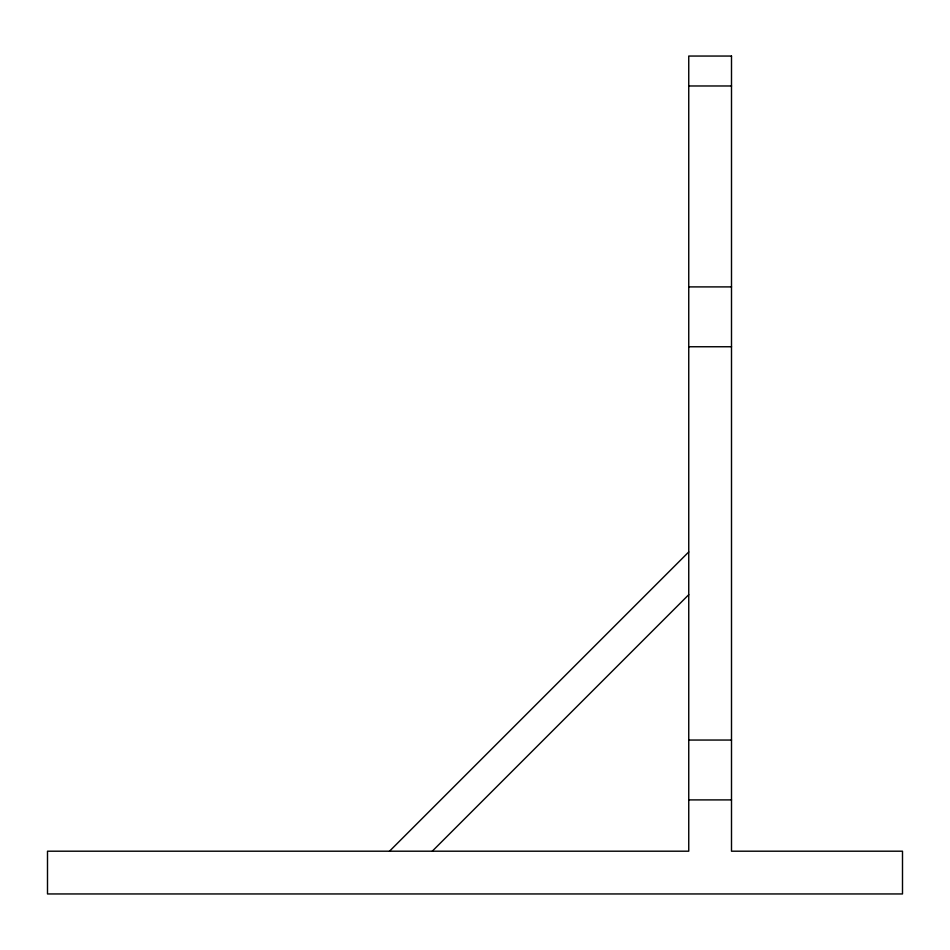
<?xml version="1.0" encoding="UTF-8"?>
<svg xmlns="http://www.w3.org/2000/svg" width="950" height="950" viewBox="0 0 950 950"><rect width="100%" height="100%" fill="white"/><g stroke="black" fill="none" stroke-linecap="round" stroke-linejoin="round"><path stroke-width="1.43" d="M389.5 851.2L688.75 551.95M432.25 851.2L688.75 594.7M688.75 85.975L731.5 85.975M688.75 286.9L731.5 286.9M688.75 346.75L731.5 346.75M688.75 740.05L731.5 740.05M688.75 799.9L731.5 799.9M731.5 56.05L688.75 56.05L688.75 851.2L47.5 851.2L47.5 893.95L902.5 893.95L902.5 851.2L731.5 851.2L731.5 56.05"/></g></svg>
